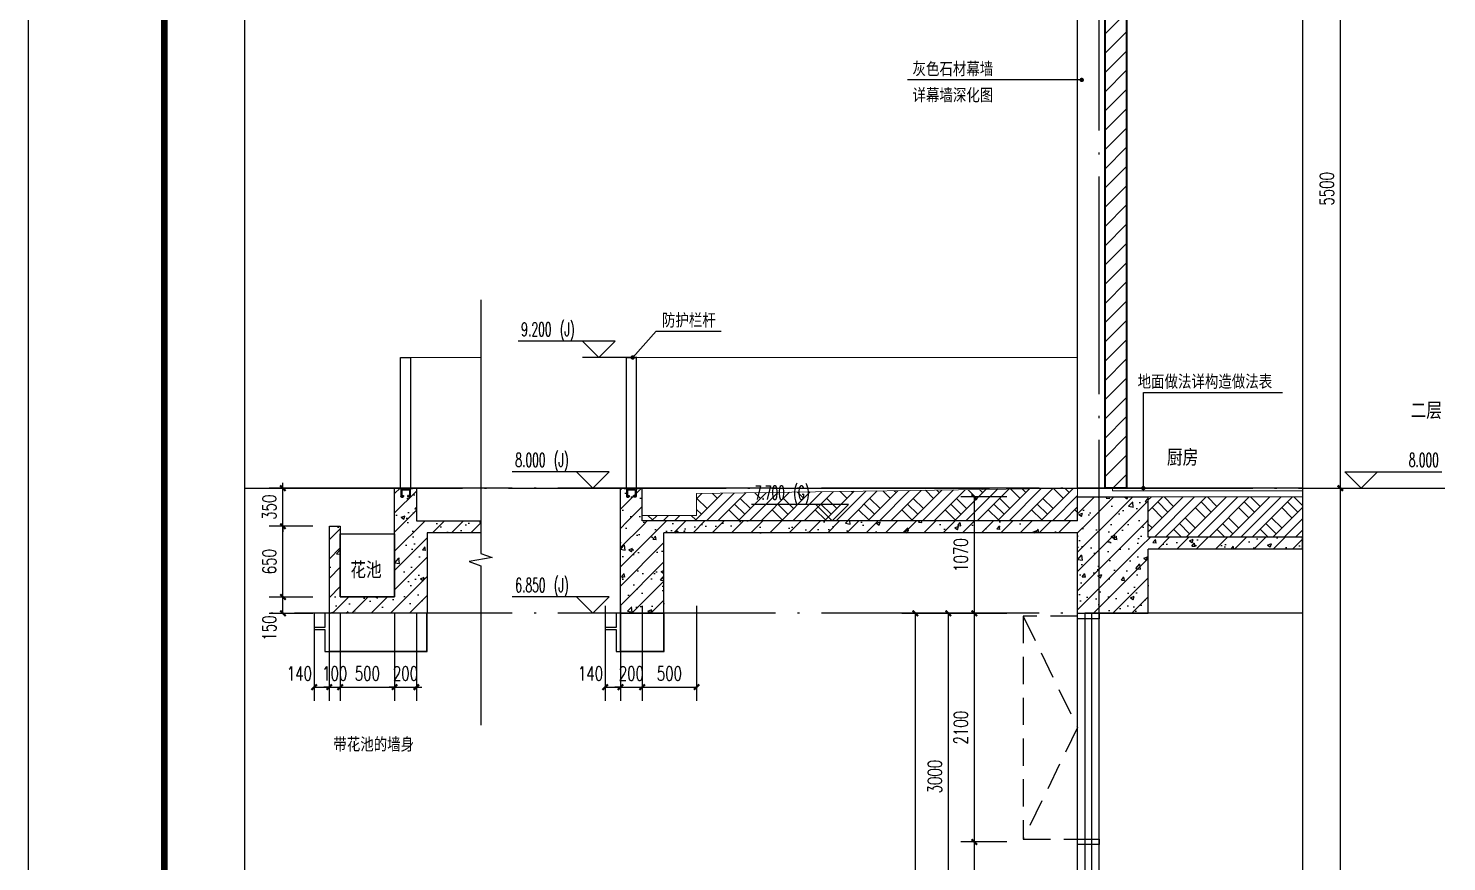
# Model space of a CAD drawing. Header units: millimetres. Extents: x 434053 to 1059003, y -2417481 to 936527.
# Drawn here: x 578801 to 591832, y -2247967 to -2240312 of the extents above; entities that cross this region are included whole.
import ezdxf

# ---------------------------------------------------------------- set-up
doc = ezdxf.new("R2010")
doc.units = ezdxf.units.MM
doc.header["$LTSCALE"] = 1000
doc.header["$MEASUREMENT"] = 0
for name, pattern in [('ACAD_ISO02W100', [15, 12, -3]), ('ACAD_ISO02W100-0.5', [6, 4, -2]), ('DASHED2', [0.375, 0.25, -0.125]), ('DOTE', [2.42, 2, -0.2, 0.02, -0.2])]:
    doc.linetypes.add(name, pattern=pattern)
doc.layers.get('Defpoints').update_dxf_attribs({"color": 6})
for name, color, linetype in [('10# 立剖面$0$L-外包铝板', 30, 'Continuous'), ('10# 立剖面$0$t填充', 8, 'Continuous'), ('A-ANNO-DIMS', 3, 'Continuous'), ('A-ANNO-SYMB', 3, 'Continuous'), ('A-ANNO-TTLB', 7, 'Continuous'), ('A-AXIS', 16, 'DOTE'), ('A-WALL-PATT', 8, 'Continuous'), ('AXIS', 3, 'Continuous'), ('DIM_ELEV', 3, 'Continuous'), ('DIM_LEAD', 3, 'Continuous'), ('DOTE', 16, 'DOTE'), ('HZHZNEWPLOTLAYER#@$TT', 7, 'Continuous'), ('PUB_DIM', 83, 'Continuous'), ('PUB_HATCH', 8, 'Continuous'), ('PUB_TEXT', 7, 'Continuous'), ('S', 2, 'Continuous'), ('STAIR', 2, 'Continuous'), ('WALL', 5, 'Continuous'), ('WINDOW', 4, 'Continuous'), ('投影线', 6, 'ACAD_ISO02W100')]:
    doc.layers.add(name, color=color, linetype=linetype)
for name, color, linetype, lineweight in [('A-ANNO-TEXT', 7, 'Continuous', 25), ('A-DETL-0001', 4, 'Continuous', 15), ('A-WALL', 5, 'Continuous', 35)]:
    doc.layers.add(name, color=color, linetype=linetype, lineweight=lineweight)
doc.styles.add('_TCH_DIM', font='SIMPLEX.shx', dxfattribs={"width": 0.8, "height": 3, "bigfont": 'GBCBIG.shx'})
doc.styles.add('_TCH_DIM_T3', font='SIMPLEX', dxfattribs={"width": 0.705882, "bigfont": 'GBCBIG'})
doc.styles.add('TITXV', font='', dxfattribs={"width": 0.8})
doc.styles.add('宋体', font='', dxfattribs={"width": 0.8})
doc.styles.get('TITXV').set_extended_font_data('SimSun')
doc.styles.get('宋体').set_extended_font_data('SimSun')
doc.dimstyles.new('_TCH_ARCH&&50', dxfattribs={"dimtxt": 127.5, "dimasz": 50, "dimexe": 125, "dimexo": 150, "dimgap": 61.25, "dimtad": 1, "dimdec": 0, "dimzin": 0, "dimdsep": 46, "dimtxsty": '_TCH_DIM_T3', "dimblk": 'ARCHTICK', "dimcen": 0.09, "dimclrt": 7, "dimazin": 2, "dimtfac": 1, "dimtdec": 0, "dimtix": 1, "dimtmove": 2, "dimatfit": 3, "dimfxl": 1, "dimtolj": 1, "dimtzin": 0, "dimarcsym": 0})
pattern_1 = [(45, (-1713816.56, -1462982.77), (-88.3883476, 88.3883476), []), (50, (-1713816.56, -1462982.77), (358.63009, -31.376067), [37.5, -412.5]), (355, (-1713816.56, -1462982.77), (-69.375667, 376.096067), [30, -330]), (100.4514, (-1713786.68, -1462985.4), (289.25469, 344.71977), [31.870095, -350.571056]), (46.1842, (-1713816.56, -1462882.77), (533.620524, -82.75951), [56.25, -618.75]), (96.6356, (-1713772.1, -1462889.67), (467.33135, 487.05894), [47.80514, -525.8565]), (351.1842, (-1713816.56, -1462882.77), (467.33097, 487.0593), [45, -495]), (21, (-1713766.56, -1462907.77), (298.453526, -201.309445), [37.5, -412.5]), (326, (-1713766.56, -1462907.77), (121.657666, 362.57502), [30, -330]), (71.4514, (-1713741.7, -1462924.55), (420.111314, 161.26525), [31.870095, -350.571056]), (37.5, (-1713816.56, -1462982.77), (6.0799277, 166.446927), [0, -326, 0, -335, 0, -331.25]), (7.5, (-1713816.56, -1462982.77), (131.534769, 197.205856), [0, -191, 0, -318.5, 0, -126.25]), (327.5, (-1713928.06, -1462982.77), (266.911218, -11.277436), [0, -125, 0, -390, 0, -517.5]), (317.5, (-1713978.06, -1462982.77), (291.593085, 50.052491), [0, -162.5, 0, -259, 0, -367.5])]

# ---------------------------------------------------------------- blocks, each defined once
blk = doc.blocks.new('asdfdfsdh')
at = {"layer": 'A-ANNO-TTLB'}
blk.add_lwpolyline([(0, 42050), (29700, 42050), (29700, 0), (0, 0)], close=True, dxfattribs=at)
at = {"layer": 'A-ANNO-TTLB', "const_width": 60}
blk.add_lwpolyline([(500, 40800), (500, 500), (29200, 500), (29200, 40800)], close=True, dxfattribs=at)
blk = doc.blocks.new('ASDFADFGAF')
blk.add_lwpolyline([(0, 28700), (12350, 28700), (12350, 0), (0, 0)], close=True)
blk = doc.blocks.new('A$C794B30DD')
at = {"layer": 'S'}
for points in [[(110, 1125), (20, 1125), (20, -75), (110, -75)], [(130, -75), (0, -75), (0, -83), (130, -83)]]:
    blk.add_lwpolyline(points, close=True, dxfattribs=at)
at = {"layer": 'STAIR', "linetype": 'ACAD_ISO02W100-0.5'}
for p, q in [((22, -83), (22, -153)), ((100, -91), (30, -91)), ((30, -91), (30, -149)), ((100, -91), (30, -91)), ((100, -91), (100, -149)), ((108, -83), (108, -153)), ((27, -158), (40, -158)), ((32, -150), (35, -150)), ((37, -145), (37, -149)), ((39, -143), (43, -143)), ((45, -145), (45, -153)), ((85, -145), (85, -153)), ((91, -143), (87, -143)), ((103, -158), (90, -158)), ((93, -145), (93, -149)), ((93, -145), (93, -149)), ((98, -150), (95, -150))]:
    blk.add_line(p, q, dxfattribs=at)
for centre, radius, start, end in [((27, -153), 4.74, 180, 270), ((32, -149), 1.9, 180, 270), ((35, -149), 1.9, 270, 0), ((39, -145), 1.9, 90, 180), ((40, -153), 4.74, 270, 0), ((43, -145), 1.9, 0, 90), ((87, -145), 1.9, 90, 180), ((90, -153), 4.74, 180, 270), ((91, -145), 1.9, 0, 90), ((95, -149), 1.9, 180, 270), ((98, -149), 1.9, 270, 0), ((103, -153), 4.74, 270, 0)]:
    blk.add_arc(centre, radius, start, end, dxfattribs=at)
blk = doc.blocks.new('A$C4F9F385C')
at = {"layer": 'WINDOW'}
blk.add_lwpolyline([(0, 50), (200, 50), (200, 0), (0, 0)], close=True, dxfattribs=at)
blk = doc.blocks.new('_ArchTick')
at = {"color": 0, "linetype": 'ByBlock', "const_width": 0.4}
blk.add_lwpolyline([(-0.5, -0.5), (0.5, 0.5)], dxfattribs=at)
blk = doc.blocks.new('*D952')
at = {"layer": 'A-ANNO-DIMS', "color": 0, "lineweight": -2, "transparency": 16777216}
for p, q in [((581416, -2245536), (581015, -2245536)), ((581140, -2245686), (581140, -2245536)), ((581416, -2245686), (581015, -2245686))]:
    blk.add_line(p, q, dxfattribs=at)
at = {"layer": 'Defpoints', "color": 0, "transparency": 16777216}
for p in [(581140, -2245536), (581566, -2245536), (581566, -2245686)]:
    blk.add_point(p, dxfattribs=at)
at = {"layer": 'A-ANNO-DIMS', "color": 0, "lineweight": -2, "transparency": 16777216, "xscale": 50, "yscale": 50, "zscale": 50}
for p, rotation in [((581140, -2245536), 90), ((581140, -2245686), 270)]:
    blk.add_blockref('_ArchTick', p, dxfattribs=dict(at, rotation=rotation))
at = {"layer": 'A-ANNO-DIMS', "color": 7, "transparency": 16777216, "insert": (581015, -2245821), "char_height": 127.5, "attachment_point": 5, "rotation": 90, "style": '_TCH_DIM_T3'}
blk.add_mtext('\\A1;150', dxfattribs=at)
blk = doc.blocks.new('*D953')
at = {"layer": 'A-ANNO-DIMS', "color": 0, "lineweight": -2, "transparency": 16777216}
for p, q in [((581416, -2244886), (581015, -2244886)), ((581140, -2245536), (581140, -2244886)), ((581416, -2245536), (581015, -2245536))]:
    blk.add_line(p, q, dxfattribs=at)
at = {"layer": 'Defpoints', "color": 0, "transparency": 16777216}
for p in [(581140, -2244886), (581566, -2244886), (581566, -2245536)]:
    blk.add_point(p, dxfattribs=at)
at = {"layer": 'A-ANNO-DIMS', "color": 0, "lineweight": -2, "transparency": 16777216, "xscale": 50, "yscale": 50, "zscale": 50}
for p, rotation in [((581140, -2244886), 90), ((581140, -2245536), 270)]:
    blk.add_blockref('_ArchTick', p, dxfattribs=dict(at, rotation=rotation))
at = {"layer": 'A-ANNO-DIMS', "color": 7, "transparency": 16777216, "insert": (581015, -2245211), "char_height": 127.5, "attachment_point": 5, "rotation": 90, "style": '_TCH_DIM_T3'}
blk.add_mtext('\\A1;650', dxfattribs=at)
blk = doc.blocks.new('*D954')
at = {"layer": 'A-ANNO-DIMS', "color": 0, "lineweight": -2, "transparency": 16777216}
for p, q in [((581416, -2244536), (581015, -2244536)), ((581140, -2244536), (581140, -2244486)), ((581140, -2244886), (581140, -2244536)), ((581416, -2244886), (581015, -2244886)), ((581140, -2244886), (581140, -2244936))]:
    blk.add_line(p, q, dxfattribs=at)
at = {"layer": 'Defpoints', "color": 0, "transparency": 16777216}
for p in [(581140, -2244536), (581566, -2244536), (581566, -2244886)]:
    blk.add_point(p, dxfattribs=at)
at = {"layer": 'A-ANNO-DIMS', "color": 0, "lineweight": -2, "transparency": 16777216, "xscale": 50, "yscale": 50, "zscale": 50}
for p, rotation in [((581140, -2244536), 270), ((581140, -2244886), 90)]:
    blk.add_blockref('_ArchTick', p, dxfattribs=dict(at, rotation=rotation))
at = {"layer": 'A-ANNO-DIMS', "color": 7, "transparency": 16777216, "insert": (581015, -2244711), "char_height": 127.5, "attachment_point": 5, "rotation": 90, "style": '_TCH_DIM_T3'}
blk.add_mtext('\\A1;350', dxfattribs=at)
blk = doc.blocks.new('*D955')
at = {"layer": 'A-ANNO-DIMS', "color": 0, "lineweight": -2, "transparency": 16777216}
for p, q in [((587641, -2245686), (586826, -2245686)), ((586951, -2252536), (586951, -2245686)), ((587641, -2252536), (586826, -2252536))]:
    blk.add_line(p, q, dxfattribs=at)
at = {"layer": 'Defpoints', "color": 0, "transparency": 16777216}
for p in [(586951, -2245686), (587791, -2245686), (587791, -2252536)]:
    blk.add_point(p, dxfattribs=at)
at = {"layer": 'A-ANNO-DIMS', "color": 0, "lineweight": -2, "transparency": 16777216, "xscale": 50, "yscale": 50, "zscale": 50}
for p, rotation in [((586951, -2245686), 90), ((586951, -2252536), 270)]:
    blk.add_blockref('_ArchTick', p, dxfattribs=dict(at, rotation=rotation))
at = {"layer": 'A-ANNO-DIMS', "color": 7, "transparency": 16777216, "insert": (586826, -2249111), "char_height": 127.5, "attachment_point": 5, "rotation": 90, "style": '_TCH_DIM_T3'}
blk.add_mtext('\\A1;6850', dxfattribs=at)
blk = doc.blocks.new('*D957')
at = {"layer": 'A-ANNO-DIMS', "color": 0, "lineweight": -2, "transparency": 16777216}
for p, q in [((587791, -2245686), (587129, -2245686)), ((587254, -2248686), (587254, -2245686)), ((587791, -2248686), (587129, -2248686))]:
    blk.add_line(p, q, dxfattribs=at)
at = {"layer": 'Defpoints', "color": 0, "transparency": 16777216}
for p in [(587254, -2245686), (587941, -2245686), (587941, -2248686)]:
    blk.add_point(p, dxfattribs=at)
at = {"layer": 'A-ANNO-DIMS', "color": 0, "lineweight": -2, "transparency": 16777216, "xscale": 50, "yscale": 50, "zscale": 50}
for p, rotation in [((587254, -2245686), 90), ((587254, -2248686), 270)]:
    blk.add_blockref('_ArchTick', p, dxfattribs=dict(at, rotation=rotation))
at = {"layer": 'A-ANNO-DIMS', "color": 7, "transparency": 16777216, "insert": (587129, -2247186), "char_height": 127.5, "attachment_point": 5, "rotation": 90, "style": '_TCH_DIM_T3'}
blk.add_mtext('\\A1;3000', dxfattribs=at)
blk = doc.blocks.new('*D961')
at = {"layer": 'A-ANNO-DIMS', "color": 0, "lineweight": -2, "transparency": 16777216}
for p, q in [((587791, -2247786), (587368, -2247786)), ((587493, -2248686), (587493, -2247786)), ((587791, -2248686), (587368, -2248686))]:
    blk.add_line(p, q, dxfattribs=at)
at = {"layer": 'Defpoints', "color": 0, "transparency": 16777216}
for p in [(587493, -2247786), (587941, -2247786), (587941, -2248686)]:
    blk.add_point(p, dxfattribs=at)
at = {"layer": 'A-ANNO-DIMS', "color": 0, "lineweight": -2, "transparency": 16777216, "xscale": 50, "yscale": 50, "zscale": 50}
for p, rotation in [((587493, -2247786), 90), ((587493, -2248686), 270)]:
    blk.add_blockref('_ArchTick', p, dxfattribs=dict(at, rotation=rotation))
at = {"layer": 'A-ANNO-DIMS', "color": 7, "transparency": 16777216, "insert": (587368, -2248236), "char_height": 127.5, "attachment_point": 5, "rotation": 90, "style": '_TCH_DIM_T3'}
blk.add_mtext('\\A1;900', dxfattribs=at)
blk = doc.blocks.new('*D962')
at = {"layer": 'A-ANNO-DIMS', "color": 0, "lineweight": -2, "transparency": 16777216}
for p, q in [((587791, -2245686), (587368, -2245686)), ((587493, -2247786), (587493, -2245686)), ((587791, -2247786), (587368, -2247786))]:
    blk.add_line(p, q, dxfattribs=at)
at = {"layer": 'Defpoints', "color": 0, "transparency": 16777216}
for p in [(587493, -2245686), (587941, -2245686), (587941, -2247786)]:
    blk.add_point(p, dxfattribs=at)
at = {"layer": 'A-ANNO-DIMS', "color": 0, "lineweight": -2, "transparency": 16777216, "xscale": 50, "yscale": 50, "zscale": 50}
for p, rotation in [((587493, -2245686), 90), ((587493, -2247786), 270)]:
    blk.add_blockref('_ArchTick', p, dxfattribs=dict(at, rotation=rotation))
at = {"layer": 'A-ANNO-DIMS', "color": 7, "transparency": 16777216, "insert": (587368, -2246736), "char_height": 127.5, "attachment_point": 5, "rotation": 90, "style": '_TCH_DIM_T3'}
blk.add_mtext('\\A1;2100', dxfattribs=at)
blk = doc.blocks.new('*D963')
at = {"layer": 'A-ANNO-DIMS', "color": 0, "lineweight": -2, "transparency": 16777216}
for p, q in [((587791, -2244616), (587368, -2244616)), ((587493, -2245686), (587493, -2244616)), ((587791, -2245686), (587368, -2245686))]:
    blk.add_line(p, q, dxfattribs=at)
at = {"layer": 'Defpoints', "color": 0, "transparency": 16777216}
for p in [(587493, -2244616), (587941, -2244616), (587941, -2245686)]:
    blk.add_point(p, dxfattribs=at)
at = {"layer": 'A-ANNO-DIMS', "color": 0, "lineweight": -2, "transparency": 16777216, "xscale": 50, "yscale": 50, "zscale": 50}
for p, rotation in [((587493, -2244616), 90), ((587493, -2245686), 270)]:
    blk.add_blockref('_ArchTick', p, dxfattribs=dict(at, rotation=rotation))
at = {"layer": 'A-ANNO-DIMS', "color": 7, "transparency": 16777216, "insert": (587368, -2245151), "char_height": 127.5, "attachment_point": 5, "rotation": 90, "style": '_TCH_DIM_T3'}
blk.add_mtext('\\A1;1070', dxfattribs=at)
blk = doc.blocks.new('*D965')
at = {"layer": 'A-ANNO-DIMS', "color": 0, "lineweight": -2, "transparency": 16777216}
for p, q in [((581426, -2245686), (581426, -2246489)), ((581566, -2245686), (581566, -2246489)), ((581426, -2246364), (581566, -2246364))]:
    blk.add_line(p, q, dxfattribs=at)
at = {"layer": 'Defpoints', "color": 0, "transparency": 16777216}
for p in [(581426, -2245536), (581566, -2245536), (581566, -2246364)]:
    blk.add_point(p, dxfattribs=at)
at = {"layer": 'A-ANNO-DIMS', "color": 0, "lineweight": -2, "transparency": 16777216, "xscale": 50, "yscale": 50, "zscale": 50, "rotation": 180}
blk.add_blockref('_ArchTick', (581426, -2246364), dxfattribs=at)
at = {"layer": 'A-ANNO-DIMS', "color": 0, "lineweight": -2, "transparency": 16777216, "xscale": 50, "yscale": 50, "zscale": 50}
blk.add_blockref('_ArchTick', (581566, -2246364), dxfattribs=at)
at = {"layer": 'A-ANNO-DIMS', "color": 7, "transparency": 16777216, "insert": (581291, -2246239), "char_height": 127.5, "attachment_point": 5, "style": '_TCH_DIM_T3'}
blk.add_mtext('\\A1;140', dxfattribs=at)
blk = doc.blocks.new('*D966')
at = {"layer": 'A-ANNO-DIMS', "color": 0, "lineweight": -2, "transparency": 16777216}
for p, q in [((581566, -2245686), (581566, -2246489)), ((581666, -2245686), (581666, -2246489)), ((581566, -2246364), (581516, -2246364)), ((581566, -2246364), (581666, -2246364)), ((581666, -2246364), (581716, -2246364))]:
    blk.add_line(p, q, dxfattribs=at)
at = {"layer": 'Defpoints', "color": 0, "transparency": 16777216}
for p in [(581566, -2245536), (581666, -2245536), (581666, -2246364)]:
    blk.add_point(p, dxfattribs=at)
at = {"layer": 'A-ANNO-DIMS', "color": 0, "lineweight": -2, "transparency": 16777216, "xscale": 50, "yscale": 50, "zscale": 50}
blk.add_blockref('_ArchTick', (581566, -2246364), dxfattribs=at)
at = {"layer": 'A-ANNO-DIMS', "color": 0, "lineweight": -2, "transparency": 16777216, "xscale": 50, "yscale": 50, "zscale": 50, "rotation": 180}
blk.add_blockref('_ArchTick', (581666, -2246364), dxfattribs=at)
at = {"layer": 'A-ANNO-DIMS', "color": 7, "transparency": 16777216, "insert": (581616, -2246239), "char_height": 127.5, "attachment_point": 5, "style": '_TCH_DIM_T3'}
blk.add_mtext('\\A1;100', dxfattribs=at)
blk = doc.blocks.new('*D967')
at = {"layer": 'A-ANNO-DIMS', "color": 0, "lineweight": -2, "transparency": 16777216}
for p, q in [((581666, -2245686), (581666, -2246489)), ((582166, -2245686), (582166, -2246489)), ((581666, -2246364), (582166, -2246364))]:
    blk.add_line(p, q, dxfattribs=at)
at = {"layer": 'Defpoints', "color": 0, "transparency": 16777216}
for p in [(581666, -2245536), (582166, -2245536), (582166, -2246364)]:
    blk.add_point(p, dxfattribs=at)
at = {"layer": 'A-ANNO-DIMS', "color": 0, "lineweight": -2, "transparency": 16777216, "xscale": 50, "yscale": 50, "zscale": 50, "rotation": 180}
blk.add_blockref('_ArchTick', (581666, -2246364), dxfattribs=at)
at = {"layer": 'A-ANNO-DIMS', "color": 0, "lineweight": -2, "transparency": 16777216, "xscale": 50, "yscale": 50, "zscale": 50}
blk.add_blockref('_ArchTick', (582166, -2246364), dxfattribs=at)
at = {"layer": 'A-ANNO-DIMS', "color": 7, "transparency": 16777216, "insert": (581916, -2246239), "char_height": 127.5, "attachment_point": 5, "style": '_TCH_DIM_T3'}
blk.add_mtext('\\A1;500', dxfattribs=at)
blk = doc.blocks.new('*D968')
at = {"layer": 'A-ANNO-DIMS', "color": 0, "lineweight": -2, "transparency": 16777216}
for p, q in [((582166, -2245686), (582166, -2246489)), ((582366, -2245686), (582366, -2246489)), ((582166, -2246364), (582116, -2246364)), ((582166, -2246364), (582366, -2246364)), ((582366, -2246364), (582416, -2246364))]:
    blk.add_line(p, q, dxfattribs=at)
at = {"layer": 'Defpoints', "color": 0, "transparency": 16777216}
for p in [(582166, -2245536), (582366, -2245536), (582366, -2246364)]:
    blk.add_point(p, dxfattribs=at)
at = {"layer": 'A-ANNO-DIMS', "color": 0, "lineweight": -2, "transparency": 16777216, "xscale": 50, "yscale": 50, "zscale": 50}
blk.add_blockref('_ArchTick', (582166, -2246364), dxfattribs=at)
at = {"layer": 'A-ANNO-DIMS', "color": 0, "lineweight": -2, "transparency": 16777216, "xscale": 50, "yscale": 50, "zscale": 50, "rotation": 180}
blk.add_blockref('_ArchTick', (582366, -2246364), dxfattribs=at)
at = {"layer": 'A-ANNO-DIMS', "color": 7, "transparency": 16777216, "insert": (582266, -2246239), "char_height": 127.5, "attachment_point": 5, "style": '_TCH_DIM_T3'}
blk.add_mtext('\\A1;200', dxfattribs=at)
blk = doc.blocks.new('*D969')
at = {"layer": 'A-ANNO-DIMS', "color": 0, "lineweight": -2, "transparency": 16777216}
for p, q in [((584101, -2245616), (584101, -2246489)), ((584241, -2245616), (584241, -2246489)), ((584101, -2246364), (584241, -2246364))]:
    blk.add_line(p, q, dxfattribs=at)
at = {"layer": 'Defpoints', "color": 0, "transparency": 16777216}
for p in [(584101, -2245466), (584241, -2245466), (584241, -2246364)]:
    blk.add_point(p, dxfattribs=at)
at = {"layer": 'A-ANNO-DIMS', "color": 0, "lineweight": -2, "transparency": 16777216, "xscale": 50, "yscale": 50, "zscale": 50, "rotation": 180}
blk.add_blockref('_ArchTick', (584101, -2246364), dxfattribs=at)
at = {"layer": 'A-ANNO-DIMS', "color": 0, "lineweight": -2, "transparency": 16777216, "xscale": 50, "yscale": 50, "zscale": 50}
blk.add_blockref('_ArchTick', (584241, -2246364), dxfattribs=at)
at = {"layer": 'A-ANNO-DIMS', "color": 7, "transparency": 16777216, "insert": (583966, -2246239), "char_height": 127.5, "attachment_point": 5, "style": '_TCH_DIM_T3'}
blk.add_mtext('\\A1;140', dxfattribs=at)
blk = doc.blocks.new('*D970')
at = {"layer": 'A-ANNO-DIMS', "color": 0, "lineweight": -2, "transparency": 16777216}
for p, q in [((584241, -2245616), (584241, -2246489)), ((584441, -2245616), (584441, -2246489)), ((584241, -2246364), (584191, -2246364)), ((584241, -2246364), (584441, -2246364)), ((584441, -2246364), (584491, -2246364))]:
    blk.add_line(p, q, dxfattribs=at)
at = {"layer": 'Defpoints', "color": 0, "transparency": 16777216}
for p in [(584241, -2245466), (584441, -2245466), (584441, -2246364)]:
    blk.add_point(p, dxfattribs=at)
at = {"layer": 'A-ANNO-DIMS', "color": 0, "lineweight": -2, "transparency": 16777216, "xscale": 50, "yscale": 50, "zscale": 50}
blk.add_blockref('_ArchTick', (584241, -2246364), dxfattribs=at)
at = {"layer": 'A-ANNO-DIMS', "color": 0, "lineweight": -2, "transparency": 16777216, "xscale": 50, "yscale": 50, "zscale": 50, "rotation": 180}
blk.add_blockref('_ArchTick', (584441, -2246364), dxfattribs=at)
at = {"layer": 'A-ANNO-DIMS', "color": 7, "transparency": 16777216, "insert": (584341, -2246239), "char_height": 127.5, "attachment_point": 5, "style": '_TCH_DIM_T3'}
blk.add_mtext('\\A1;200', dxfattribs=at)
blk = doc.blocks.new('*D971')
at = {"layer": 'A-ANNO-DIMS', "color": 0, "lineweight": -2, "transparency": 16777216}
for p, q in [((584441, -2245616), (584441, -2246489)), ((584941, -2245616), (584941, -2246489)), ((584441, -2246364), (584941, -2246364))]:
    blk.add_line(p, q, dxfattribs=at)
at = {"layer": 'Defpoints', "color": 0, "transparency": 16777216}
for p in [(584441, -2245466), (584941, -2245466), (584941, -2246364)]:
    blk.add_point(p, dxfattribs=at)
at = {"layer": 'A-ANNO-DIMS', "color": 0, "lineweight": -2, "transparency": 16777216, "xscale": 50, "yscale": 50, "zscale": 50, "rotation": 180}
blk.add_blockref('_ArchTick', (584441, -2246364), dxfattribs=at)
at = {"layer": 'A-ANNO-DIMS', "color": 0, "lineweight": -2, "transparency": 16777216, "xscale": 50, "yscale": 50, "zscale": 50}
blk.add_blockref('_ArchTick', (584941, -2246364), dxfattribs=at)
at = {"layer": 'A-ANNO-DIMS', "color": 7, "transparency": 16777216, "insert": (584691, -2246239), "char_height": 127.5, "attachment_point": 5, "style": '_TCH_DIM_T3'}
blk.add_mtext('\\A1;500', dxfattribs=at)
blk = doc.blocks.new('*D977')
at = {"layer": 'Defpoints', "color": 0, "transparency": 16777216}
for p in [(590569, -2239036), (590856, -2239036), (590569, -2244536)]:
    blk.add_point(p, dxfattribs=at)
at = {"layer": 'PUB_DIM', "color": 0, "lineweight": -2, "transparency": 16777216}
for p, q in [((590719, -2239036), (590981, -2239036)), ((590856, -2244536), (590856, -2239036)), ((590719, -2244536), (590981, -2244536))]:
    blk.add_line(p, q, dxfattribs=at)
at = {"layer": 'PUB_DIM', "color": 0, "lineweight": -2, "transparency": 16777216, "xscale": 50, "yscale": 50, "zscale": 50}
for p, rotation in [((590856, -2239036), 90), ((590856, -2244536), 270)]:
    blk.add_blockref('_ArchTick', p, dxfattribs=dict(at, rotation=rotation))
at = {"layer": 'PUB_DIM', "color": 7, "transparency": 16777216, "insert": (590731, -2241786), "char_height": 127.5, "attachment_point": 5, "rotation": 90, "style": '_TCH_DIM_T3'}
blk.add_mtext('\\A1;5500', dxfattribs=at)
blk = doc.blocks.new('*D978')
at = {"layer": 'Defpoints', "color": 0, "transparency": 16777216}
for p in [(590569, -2244536), (590856, -2244536), (590569, -2252536)]:
    blk.add_point(p, dxfattribs=at)
at = {"layer": 'PUB_DIM', "color": 0, "lineweight": -2, "transparency": 16777216}
for p, q in [((590719, -2244536), (590981, -2244536)), ((590856, -2252536), (590856, -2244536)), ((590719, -2252536), (590981, -2252536))]:
    blk.add_line(p, q, dxfattribs=at)
at = {"layer": 'PUB_DIM', "color": 0, "lineweight": -2, "transparency": 16777216, "xscale": 50, "yscale": 50, "zscale": 50}
for p, rotation in [((590856, -2244536), 90), ((590856, -2252536), 270)]:
    blk.add_blockref('_ArchTick', p, dxfattribs=dict(at, rotation=rotation))
at = {"layer": 'PUB_DIM', "color": 7, "transparency": 16777216, "insert": (590731, -2248536), "char_height": 127.5, "attachment_point": 5, "rotation": 90, "style": '_TCH_DIM_T3'}
blk.add_mtext('\\A1;8000', dxfattribs=at)

msp = doc.modelspace()

# ---------------------------------------------------------------- hatches: boundary and pattern name
at = {"layer": 'A-DETL-0001'}
h = msp.add_hatch(dxfattribs=at)
h.set_pattern_fill('夯实土壤', color=8, scale=50)
h.set_pattern_definition([(45, (-1727701.8, -1474082.77), (-198.697006, 198.697006), []), (45, (-1727596.8, -1474082.77), (-198.697006, 198.697006), []), (45, (-1727491.8, -1474082.77), (-198.697006, 198.697006), []), (135, (-1727701.8, -1474082.77), (-198.697006, -198.697006), [132.5, -148.5]), (135, (-1727649.3, -1474030.27), (-198.697006, -198.697006), [132.5, -148.5]), (135, (-1727596.8, -1473977.77), (-198.697006, -198.697006), [132.5, -148.5])])
h.paths.add_polyline_path([(588441.2, -2244535.7), (588441.2, -2244835.7), (584441.2, -2244835.7), (584441.2, -2244785.7), (584941.2, -2244785.7), (584941.2, -2244585.7)])
h = msp.add_hatch(dxfattribs=at)
h.set_pattern_fill('夯实土壤', color=8, scale=50)
h.set_pattern_definition([(45, (-1717851.8, -1474062.77), (-198.697006, 198.697006), []), (45, (-1717746.8, -1474062.77), (-198.697006, 198.697006), []), (45, (-1717641.8, -1474062.77), (-198.697006, 198.697006), []), (135, (-1717851.8, -1474062.77), (-198.697006, -198.697006), [132.5, -148.5]), (135, (-1717799.3, -1474010.27), (-198.697006, -198.697006), [132.5, -148.5]), (135, (-1717746.8, -1473957.77), (-198.697006, -198.697006), [132.5, -148.5])])
h.paths.add_polyline_path([(590507.3, -2244615.7), (590507.3, -2244985.7), (589091.2, -2244985.7), (589091.2, -2244615.7)])
at = {"layer": 'A-WALL-PATT'}
h = msp.add_hatch(dxfattribs=at)
h.set_pattern_fill('普通砖', color=256, scale=50, style=0)
h.set_pattern_definition([(45, (-1713816.56, -1462893.01), (-88.388383, 88.388383), [])])
h.paths.add_polyline_path([(588691.2, -2239885.7), (588691.2, -2244535.7), (588891.2, -2244535.7), (588891.2, -2239885.7)])
at = {"layer": 'PUB_HATCH'}
h = msp.add_hatch(dxfattribs=at)
h.set_pattern_fill('钢筋混凝土', color=256, scale=50, style=0)
h.set_pattern_definition([(45, (-1763587.24, -1462982.77), (-88.3883476, 88.3883476), []), (50, (-1763587.24, -1462982.77), (358.63009, -31.376067), [37.5, -412.5]), (355, (-1763587.24, -1462982.77), (-69.375667, 376.096067), [30, -330]), (100.4514, (-1763557.35, -1462985.4), (289.25469, 344.71977), [31.870095, -350.571056]), (46.1842, (-1763587.24, -1462882.77), (533.620524, -82.75951), [56.25, -618.75]), (96.6356, (-1763542.77, -1462889.67), (467.33135, 487.05894), [47.80514, -525.8565]), (351.1842, (-1763587.24, -1462882.77), (467.33097, 487.0593), [45, -495]), (21, (-1763537.24, -1462907.77), (298.453526, -201.309445), [37.5, -412.5]), (326, (-1763537.24, -1462907.77), (121.657666, 362.57502), [30, -330]), (71.4514, (-1763512.37, -1462924.55), (420.111314, 161.26525), [31.870095, -350.571056]), (37.5, (-1763587.24, -1462982.77), (6.0799277, 166.446927), [0, -326, 0, -335, 0, -331.25]), (7.5, (-1763587.24, -1462982.77), (131.534769, 197.205856), [0, -191, 0, -318.5, 0, -126.25]), (327.5, (-1763698.74, -1462982.77), (266.911218, -11.277436), [0, -125, 0, -390, 0, -517.5]), (317.5, (-1763748.74, -1462982.77), (291.593085, 50.052491), [0, -162.5, 0, -259, 0, -367.5])])
h.paths.add_polyline_path([(582166.5, -2245535.7), (581666.5, -2245535.7), (581666.5, -2244885.7), (581566.5, -2244885.7), (581566.5, -2245685.7), (582466.5, -2245685.7), (582466.5, -2244945.7), (582957.5, -2244945.7), (582957.5, -2244835.7), (582366.5, -2244835.7), (582366.5, -2244535.7), (582166.5, -2244535.7)])
h = msp.add_hatch(dxfattribs=at)
h.set_pattern_fill('钢筋混凝土', color=256, scale=50, style=0)
h.set_pattern_definition(pattern_1)
h.paths.add_polyline_path([(584441.2, -2244872.3), (584441.2, -2244535.7), (584241.2, -2244535.7), (584241.2, -2244835.7)])
h = msp.add_hatch(dxfattribs=at)
h.set_pattern_fill('钢筋混凝土', color=256, scale=50, style=0)
h.set_pattern_definition(pattern_1)
h.paths.add_polyline_path([(588657.9, -2244872.3), (589091.2, -2244835.7), (589091.2, -2244615.7), (588441.2, -2244615.7), (588441.2, -2244835.7)])
h = msp.add_hatch(dxfattribs=at)
h.set_pattern_fill('钢筋混凝土', color=256, scale=50, style=0)
h.set_pattern_definition(pattern_1)
h.paths.add_polyline_path([(584641.2, -2245685.7), (584641.2, -2244945.7), (584441.2, -2244872.3), (584241.2, -2244835.7), (584241.2, -2245685.7)])
h = msp.add_hatch(dxfattribs=at)
h.set_pattern_fill('钢筋混凝土', color=256, scale=50, style=0)
h.set_pattern_definition(pattern_1)
h.paths.add_polyline_path([(588657.9, -2244872.3), (588441.2, -2244835.7), (584441.2, -2244835.7), (584441.2, -2244872.3), (584641.2, -2244945.7), (588441.2, -2244945.7)])
h = msp.add_hatch(dxfattribs=at)
h.set_pattern_fill('钢筋混凝土', color=256, scale=50, style=0)
h.set_pattern_definition(pattern_1)
h.paths.add_polyline_path([(588874.6, -2245022.3), (589091.2, -2244985.7), (589091.2, -2244835.7), (588657.9, -2244872.3), (588441.2, -2244945.7), (588441.2, -2244985.7)])
h = msp.add_hatch(dxfattribs=at)
h.set_pattern_fill('钢筋混凝土', color=256, scale=50, style=0)
h.set_pattern_definition(pattern_1)
h.paths.add_polyline_path([(589091.2, -2245685.7), (589091.2, -2245095.7), (588874.6, -2245022.3), (588441.2, -2244985.7), (588441.2, -2245685.7)])
h = msp.add_hatch(dxfattribs=at)
h.set_pattern_fill('钢筋混凝土', color=256, scale=50, style=0)
h.set_pattern_definition(pattern_1)
h.paths.add_polyline_path([(590507.3, -2244985.7), (589091.2, -2244985.7), (588874.6, -2245022.3), (589091.2, -2245095.7), (590507.3, -2245095.7)])

# ---------------------------------------------------------------- linework, layer by layer
at = {"layer": '10# 立剖面$0$L-外包铝板', "ltscale": 0.5}
for points in [[(581526.5, -2246035.7), (581566.5, -2246035.7), (581566.5, -2245685.7), (581526.5, -2245685.7), (581526.5, -2245815.7), (581426.5, -2245815.7), (581426.5, -2245835.7), (581526.5, -2245835.7)], [(584201.2, -2246035.7), (584241.2, -2246035.7), (584241.2, -2245685.7), (584201.2, -2245685.7), (584201.2, -2245815.7), (584101.2, -2245815.7), (584101.2, -2245835.7), (584201.2, -2245835.7)]]:
    msp.add_lwpolyline(points, close=True, dxfattribs=at)
for points in [[(581566.5, -2246035.7), (582466.5, -2246035.7), (582466.5, -2245685.7)], [(581566.5, -2246032.7), (582463.5, -2246032.7), (582463.5, -2245685.7)], [(584241.2, -2246035.7), (584644.2, -2246035.7), (584644.2, -2245685.7)], [(584241.2, -2246032.7), (584641.2, -2246032.7), (584641.2, -2245685.7)]]:
    msp.add_lwpolyline(points, dxfattribs=at)
at = {"layer": '10# 立剖面$0$t填充', "color": 8}
msp.add_lwpolyline([(581666.5, -2244955.7), (582166.5, -2244955.7), (582166.5, -2245535.7), (581666.5, -2245535.7)], close=True, dxfattribs=at)
at = {"layer": 'A-ANNO-SYMB'}
msp.add_lwpolyline([(582957.5, -2242805.7), (582957.5, -2245135.7), (583062.5, -2245173.9), (582852.5, -2245210.9), (582957.5, -2245248.2), (582957.5, -2246712.7)], dxfattribs=at)
at = {"layer": 'A-AXIS'}
msp.add_line((580791.2, -2244535.7), (591815.7, -2244535.7), dxfattribs=at)
at = {"layer": 'A-DETL-0001', "color": 2}
for p, q in [((582311.5, -2243335.7), (582957.5, -2243335.7)), ((584386.2, -2243335.7), (588441.2, -2243335.7))]:
    msp.add_line(p, q, dxfattribs=at)
msp.add_lwpolyline([(588441.2, -2244535.7), (588441.2, -2244835.7), (584441.2, -2244835.7), (584441.2, -2244785.7), (584941.2, -2244785.7), (584941.2, -2244585.7)], close=True, dxfattribs=at)
msp.add_lwpolyline([(590507.3, -2244535.7), (588761.2, -2244535.7), (588761.2, -2244560.7), (590507.3, -2244560.7)], dxfattribs=at)
at = {"layer": 'A-DETL-0001', "color": 8}
msp.add_lwpolyline([(590507.3, -2244615.7), (590507.3, -2244985.7), (589091.2, -2244985.7), (589091.2, -2244615.7)], close=True, dxfattribs=at)
at = {"layer": 'A-WALL'}
for p, q in [((588691.2, -2239885.7), (588691.2, -2244535.7)), ((588891.2, -2239885.7), (588891.2, -2244535.7)), ((588891.2, -2244535.7), (588691.2, -2244535.7))]:
    msp.add_line(p, q, dxfattribs=at)
at = {"layer": 'AXIS'}
msp.add_lwpolyline([(580791.2, -2229135.7), (590507.3, -2229135.7), (590507.3, -2253351.7), (580791.2, -2253351.7)], close=True, dxfattribs=at)
at = {"layer": 'DIM_ELEV'}
for p, q in [((584191.5, -2243185.7), (583301.9, -2243185.7)), ((584041.5, -2243335.7), (583891.5, -2243185.7)), ((584041.5, -2243335.7), (584191.5, -2243185.7)), ((584391.5, -2243335.7), (583891.5, -2243335.7)), ((584136.5, -2244385.7), (583246.9, -2244385.7)), ((583986.5, -2244535.7), (583836.5, -2244385.7)), ((583986.5, -2244535.7), (584136.5, -2244385.7)), ((591047.3, -2244535.7), (590897.3, -2244385.7)), ((590897.3, -2244385.7), (591786.9, -2244385.7)), ((591047.3, -2244535.7), (591197.3, -2244385.7)), ((584336.5, -2244535.7), (583836.5, -2244535.7)), ((590697.3, -2244535.7), (591197.3, -2244535.7)), ((586335.9, -2244685.7), (585446.3, -2244685.7)), ((586185.9, -2244835.7), (586035.9, -2244685.7)), ((586185.9, -2244835.7), (586335.9, -2244685.7)), ((586535.9, -2244835.7), (586035.9, -2244835.7)), ((584136.5, -2245535.7), (583246.9, -2245535.7)), ((583986.5, -2245685.7), (583836.5, -2245535.7)), ((583986.5, -2245685.7), (584136.5, -2245535.7)), ((584336.5, -2245685.7), (583836.5, -2245685.7))]:
    msp.add_line(p, q, dxfattribs=at)
at = {"layer": 'DIM_LEAD'}
for p, q in [((587705, -2240785.7), (586880, -2240785.7)), ((588480, -2240785.7), (587705, -2240785.7)), ((584353.7, -2243335.7), (584570.5, -2243093.3)), ((584570.5, -2243093.3), (585168, -2243093.3)), ((589045.7, -2244535.7), (589045.7, -2243656.6)), ((589045.7, -2243656.6), (590323.3, -2243656.6))]:
    msp.add_line(p, q, dxfattribs=at)
at = {"layer": 'DIM_LEAD', "const_width": 20}
for points in [[(588490, -2240785.7, 1), (588470, -2240785.7, 1)], [(584347, -2243343.1, 1), (584360.4, -2243328.2, 1)], [(589045.7, -2244545.7, 1), (589045.7, -2244525.7, 1)]]:
    msp.add_lwpolyline(points, format="xyb", close=True, dxfattribs=at)
at = {"layer": 'DOTE'}
for p, q in [((588641.2, -2253351.7), (588641.2, -2229135.7)), ((590507.3, -2244535.7), (580852.3, -2244535.7)), ((590507.3, -2245685.7), (580852.3, -2245685.7))]:
    msp.add_line(p, q, dxfattribs=at)
at = {"layer": 'HZHZNEWPLOTLAYER#@$TT'}
msp.add_lwpolyline([(588691.2, -2231385.7), (588691.2, -2244535.7), (588441.2, -2244535.7), (588441.2, -2231385.7)], dxfattribs=at)
at = {"layer": 'WALL'}
for p, q in [((584241.2, -2244835.7), (584241.2, -2244535.7)), ((584241.2, -2244535.7), (584441.2, -2244535.7)), ((584441.2, -2244835.7), (584441.2, -2244535.7)), ((588441.2, -2244835.7), (588441.2, -2244615.7)), ((588441.2, -2244615.7), (589091.2, -2244615.7)), ((589091.2, -2244835.7), (589091.2, -2244615.7)), ((584241.2, -2245685.7), (584241.2, -2244835.7)), ((588441.2, -2244835.7), (584441.2, -2244835.7)), ((589091.2, -2244985.7), (589091.2, -2244835.7)), ((588441.2, -2244945.7), (584641.2, -2244945.7)), ((584641.2, -2245685.7), (584641.2, -2244945.7)), ((588441.2, -2244985.7), (588441.2, -2244945.7)), ((588441.2, -2245685.7), (588441.2, -2244985.7)), ((590507.3, -2244985.7), (589091.2, -2244985.7)), ((590507.3, -2245095.7), (590507.3, -2244985.7)), ((590507.3, -2245095.7), (589091.2, -2245095.7)), ((589091.2, -2245685.7), (589091.2, -2245095.7)), ((584241.2, -2245685.7), (584641.2, -2245685.7)), ((588441.2, -2245685.7), (589091.2, -2245685.7))]:
    msp.add_line(p, q, dxfattribs=at)
msp.add_lwpolyline([(582957.5, -2244945.7), (582466.5, -2244945.7), (582466.5, -2245685.7), (581566.5, -2245685.7), (581566.5, -2244885.7), (581666.5, -2244885.7), (581666.5, -2245535.7), (582166.5, -2245535.7), (582166.5, -2244535.7), (582366.5, -2244535.7), (582366.5, -2244835.7), (582957.5, -2244835.7)], dxfattribs=at)
at = {"layer": 'WINDOW'}
for p, q in [((588441.2, -2252535.7), (588441.2, -2245685.7)), ((588511.2, -2252535.7), (588511.2, -2245685.7)), ((588571.2, -2252535.7), (588571.2, -2245685.7)), ((588641.2, -2252535.7), (588641.2, -2245685.7))]:
    msp.add_line(p, q, dxfattribs=at)
at = {"layer": '投影线', "color": 252, "linetype": 'DASHED2'}
for points in [[(588441.2, -2245710.7), (587941.2, -2245710.7), (587941.2, -2247760.7), (588441.2, -2247760.7)], [(587941.2, -2245710.7), (588441.2, -2246735.7), (587941.2, -2247760.7)]]:
    msp.add_lwpolyline(points, dxfattribs=at)

# ---------------------------------------------------------------- block references
at = {"rotation": 90}
msp.add_blockref('asdfdfsdh', (620850.9, -2255226.3), dxfattribs=at)
msp.add_blockref('ASDFADFGAF', (580050.9, -2254726.3))
at = {"xscale": -1}
for p in [(582331.5, -2244460.2), (584406.2, -2244460.2)]:
    msp.add_blockref('A$C794B30DD', p, dxfattribs=at)
at = {"layer": 'HZHZNEWPLOTLAYER#@$TT'}
for p in [(588441.2, -2245735.7), (588441.2, -2247810.7)]:
    msp.add_blockref('A$C4F9F385C', p, dxfattribs=at)

# ---------------------------------------------------------------- texts
at = {"layer": 'A-ANNO-TEXT', "style": 'TITXV', "width": 0.8}
msp.add_text('带花池的墙身', height=113.29, dxfattribs=at).set_placement((581603.3, -2246944.1))
at = {"layer": 'PUB_TEXT'}
for s, height, style, width, p in [('灰色石材幕墙', 113.29, '宋体', 0.8, (586925, -2240739.4)), ('详幕墙深化图', 113.29, '宋体', 0.8, (586925, -2240980.7)), ('防护栏杆', 113.29, '宋体', 0.8, (584622.8, -2243048.3)), ('9.200', 127.5, '_TCH_DIM', 0.564706, (583330.1, -2243140.7)), ('(J)', 127.5, '_TCH_DIM', 0.564706, (583683.1, -2243140.7)), ('地面做法详构造做法表', 113.29, '宋体', 0.8, (588993.2, -2243611.6)), ('二层', 132.17, '宋体', 0.8, (591501.5, -2243885.7)), ('8.000', 127.5, '_TCH_DIM', 0.564706, (583275.1, -2244340.7)), ('(J)', 127.5, '_TCH_DIM', 0.564706, (583628.1, -2244340.7)), ('厨房', 132.17, '宋体', 0.8, (589262.3, -2244316.6)), ('8.000', 127.5, '_TCH_DIM', 0.564706, (591483.9, -2244340.7)), ('7.700', 127.5, '_TCH_DIM', 0.564706, (585474.5, -2244640.7)), ('(G)', 127.5, '_TCH_DIM', 0.564706, (585827.5, -2244640.7)), ('花池', 132.17, '宋体', 0.8, (581758.5, -2245349.7)), ('6.850', 127.5, '_TCH_DIM', 0.564706, (583275.1, -2245490.7)), ('(J)', 127.5, '_TCH_DIM', 0.564706, (583628.1, -2245490.7))]:
    msp.add_text(s, height=height, dxfattribs=dict(at, style=style, width=width)).set_placement(p)

# ---------------------------------------------------------------- dimensions: what is measured, and where the dimension line sits
at = {"layer": 'A-ANNO-DIMS'}
for p1, p2, distance, picture, middle in [((581566.5, -2244885.7), (581566.5, -2244535.7), 426.9, '*D954', (581014.5, -2244710.7)), ((587941.2, -2245685.7), (587941.2, -2244615.7), 448.7, '*D963', (587367.5, -2245150.7)), ((581566.5, -2245535.7), (581566.5, -2244885.7), 426.9, '*D953', (581014.5, -2245210.7)), ((581566.5, -2245535.7), (581666.5, -2245535.7), -828.6, '*D966', (581616.5, -2246239.3)), ((581666.5, -2245535.7), (582166.5, -2245535.7), -828.6, '*D967', (581916.5, -2246239.3)), ((582166.5, -2245535.7), (582366.5, -2245535.7), -828.6, '*D968', (582266.5, -2246239.3)), ((584241.2, -2245465.7), (584441.2, -2245465.7), -898.6, '*D970', (584341.2, -2246239.3)), ((584441.2, -2245465.7), (584941.2, -2245465.7), -898.6, '*D971', (584691.2, -2246239.3)), ((587791.2, -2252535.7), (587791.2, -2245685.7), 840.6, '*D955', (586825.6, -2249110.7)), ((587941.2, -2248685.7), (587941.2, -2245685.7), 687, '*D957', (587129.3, -2247185.7)), ((587941.2, -2247785.7), (587941.2, -2245685.7), 448.7, '*D962', (587367.5, -2246735.7)), ((587941.2, -2248685.7), (587941.2, -2247785.7), 448.7, '*D961', (587367.5, -2248235.7))]:
    dim = msp.add_aligned_dim(p1=p1, p2=p2, distance=distance, dimstyle='_TCH_ARCH&&50', dxfattribs=at)
    dim.commit()
    dim.dimension.update_dxf_attribs({"geometry": picture, "text_midpoint": middle})
for base, p1, p2, angle, picture, middle in [((581139.5, -2245535.7), (581566.5, -2245685.7), (581566.5, -2245535.7), 90, '*D952', (581014.5, -2245821.4)), ((581566.5, -2246364.3), (581426.5, -2245535.7), (581566.5, -2245535.7), 0, '*D965', (581290.8, -2246239.3)), ((584241.2, -2246364.3), (584101.2, -2245465.7), (584241.2, -2245465.7), 0, '*D969', (583965.5, -2246239.3))]:
    dim = msp.add_linear_dim(base=base, p1=p1, p2=p2, angle=angle, dimstyle='_TCH_ARCH&&50', dxfattribs=at)
    dim.commit()
    dim.dimension.update_dxf_attribs({"geometry": picture, "text_midpoint": middle, "dimtype": 129})
at = {"layer": 'PUB_DIM'}
for p1, p2, picture, middle in [((590569.5, -2244535.7), (590569.5, -2239035.7), '*D977', (590731, -2241785.7)), ((590569.5, -2252535.7), (590569.5, -2244535.7), '*D978', (590731, -2248535.7))]:
    dim = msp.add_aligned_dim(p1=p1, p2=p2, distance=-286.5, dimstyle='_TCH_ARCH&&50', dxfattribs=at)
    dim.commit()
    dim.dimension.update_dxf_attribs({"geometry": picture, "text_midpoint": middle})

doc.saveas('drawing.dxf')
